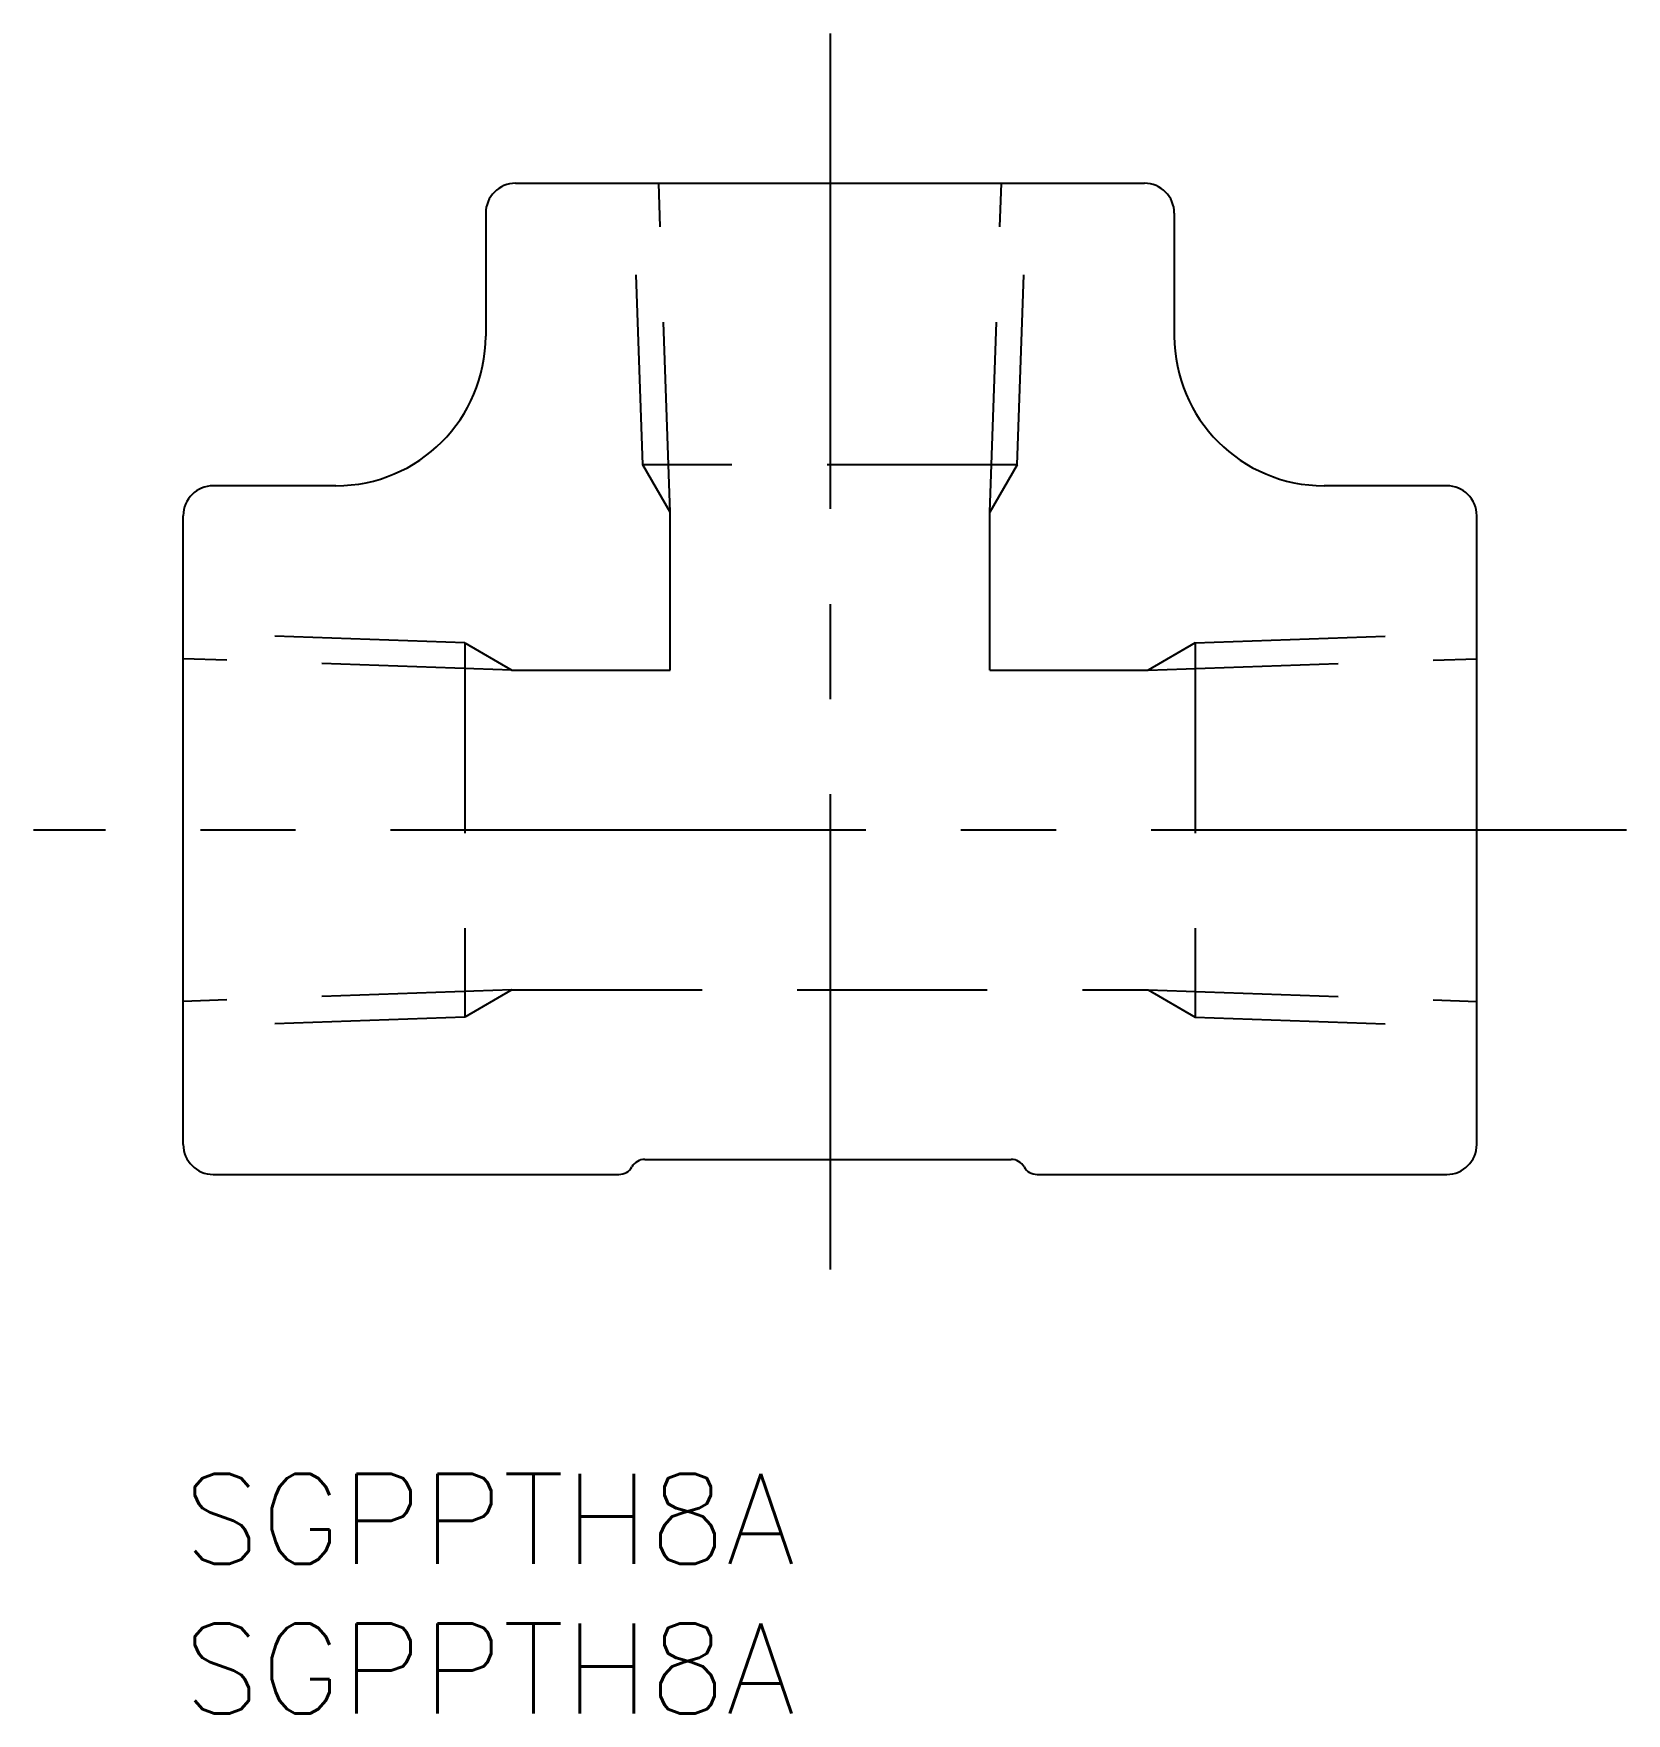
# Model space of a CAD drawing. Extents: x -5 to 48.2, y -8 to 48.1.
import ezdxf

# ---------------------------------------------------------------- set-up
doc = ezdxf.new("R2010")
doc.units = 0
doc.header["$LTSCALE"] = 0.5
doc.linetypes.add('CENTER', pattern=[50.8, 31.75, -6.35, 6.35, -6.35])
doc.linetypes.add('DASHED', pattern=[19.05, 12.7, -6.35])
for name, color, linetype in [('MSM_CENTER', 1, 'CENTER'), ('MSM_CONTINUOUS', 7, 'CONTINUOUS'), ('MSM_DASHED', 4, 'DASHED'), ('MSM_PART_NUMBER', 7, 'CONTINUOUS')]:
    doc.layers.add(name, color=color, linetype=linetype)
doc.styles.get("Standard").update_dxf_attribs({"font": 'txt.shx', "height": 3, "bigfont": 'bigfont.shx'})

# ---------------------------------------------------------------- blocks, each defined once
blk = doc.blocks.new('*U3')
at = {"layer": 'MSM_PART_NUMBER'}
blk.add_text('SGPPTH8A', height=3, dxfattribs=at).set_placement((0, -3))
blk = doc.blocks.new('*U4')
at = {"layer": 'MSM_PART_NUMBER'}
blk.add_text('SGPPTH8A', height=3, dxfattribs=at).set_placement((0, -8))

msp = doc.modelspace()

# ---------------------------------------------------------------- linework, layer by layer
at = {"layer": 'MSM_CENTER'}
for p, q in [((21.6, 48.1), (21.6, 5.5)), ((48.2, 21.5), (-5, 21.5))]:
    msp.add_line(p, q, dxfattribs=at)
at = {"layer": 'MSM_CONTINUOUS'}
for p, q in [((11.1, 43.1), (32.1, 43.1)), ((10.1, 42.1), (10.1, 38)), ((33.1, 42.1), (33.1, 38)), ((5.1, 33), (1, 33)), ((42.2, 33), (38.1, 33)), ((0, 11), (0, 32)), ((43.2, 11), (43.2, 32)), ((15.416, 10.5), (27.65, 10.5)), ((1, 10), (14.55, 10)), ((28.516, 10), (42.2, 10))]:
    msp.add_line(p, q, dxfattribs=at)
for centre, radius, start, end in [((11.1, 42.1), 1, 90, 180), ((32.1, 42.1), 1, 0, 90), ((5.1, 38), 5, 270, 0), ((38.1, 38), 5, 180, 270), ((1, 32), 1, 90, 180), ((42.2, 32), 1, 0, 90), ((1, 11), 1, 180, 270), ((42.2, 11), 1, 270, 0), ((14.55, 10.5), 0.5, 270, 330), ((15.416, 10), 0.5, 90, 150), ((27.65, 10), 0.5, 30, 90), ((28.516, 10.5), 0.5, 210, 270)]:
    msp.add_arc(centre, radius, start, end, dxfattribs=at)
at = {"layer": 'MSM_DASHED'}
for p, q in [((15.35, 33.7), (15.021, 43.1)), ((16.261, 32.122), (15.878, 43.1)), ((26.939, 32.122), (27.323, 43.1)), ((27.85, 33.7), (28.179, 43.1)), ((16.261, 32.122), (15.35, 33.7)), ((27.85, 33.7), (15.35, 33.7)), ((27.85, 33.7), (26.939, 32.122)), ((16.261, 26.839), (16.261, 32.122)), ((26.939, 26.839), (26.939, 32.122)), ((9.4, 27.75), (0, 28.079)), ((33.8, 27.75), (43.2, 28.079)), ((9.4, 27.75), (10.978, 26.839)), ((9.4, 27.75), (9.4, 15.25)), ((33.8, 27.75), (32.222, 26.839)), ((33.8, 27.75), (33.8, 15.25)), ((10.978, 26.839), (0, 27.223)), ((32.222, 26.839), (43.2, 27.223)), ((10.978, 26.839), (16.261, 26.839)), ((26.939, 26.839), (32.222, 26.839)), ((10.978, 16.161), (0, 15.778)), ((10.978, 16.161), (9.4, 15.25)), ((10.978, 16.161), (32.222, 16.161)), ((32.222, 16.161), (33.8, 15.25)), ((32.222, 16.161), (43.2, 15.778)), ((9.4, 15.25), (0, 14.922)), ((33.8, 15.25), (43.2, 14.922))]:
    msp.add_line(p, q, dxfattribs=at)

# ---------------------------------------------------------------- block references
at = {"layer": 'MSM_CONTINUOUS'}
for name in ['*U3', '*U4']:
    msp.add_blockref(name, (0, 0), dxfattribs=at)

doc.saveas('drawing.dxf')
